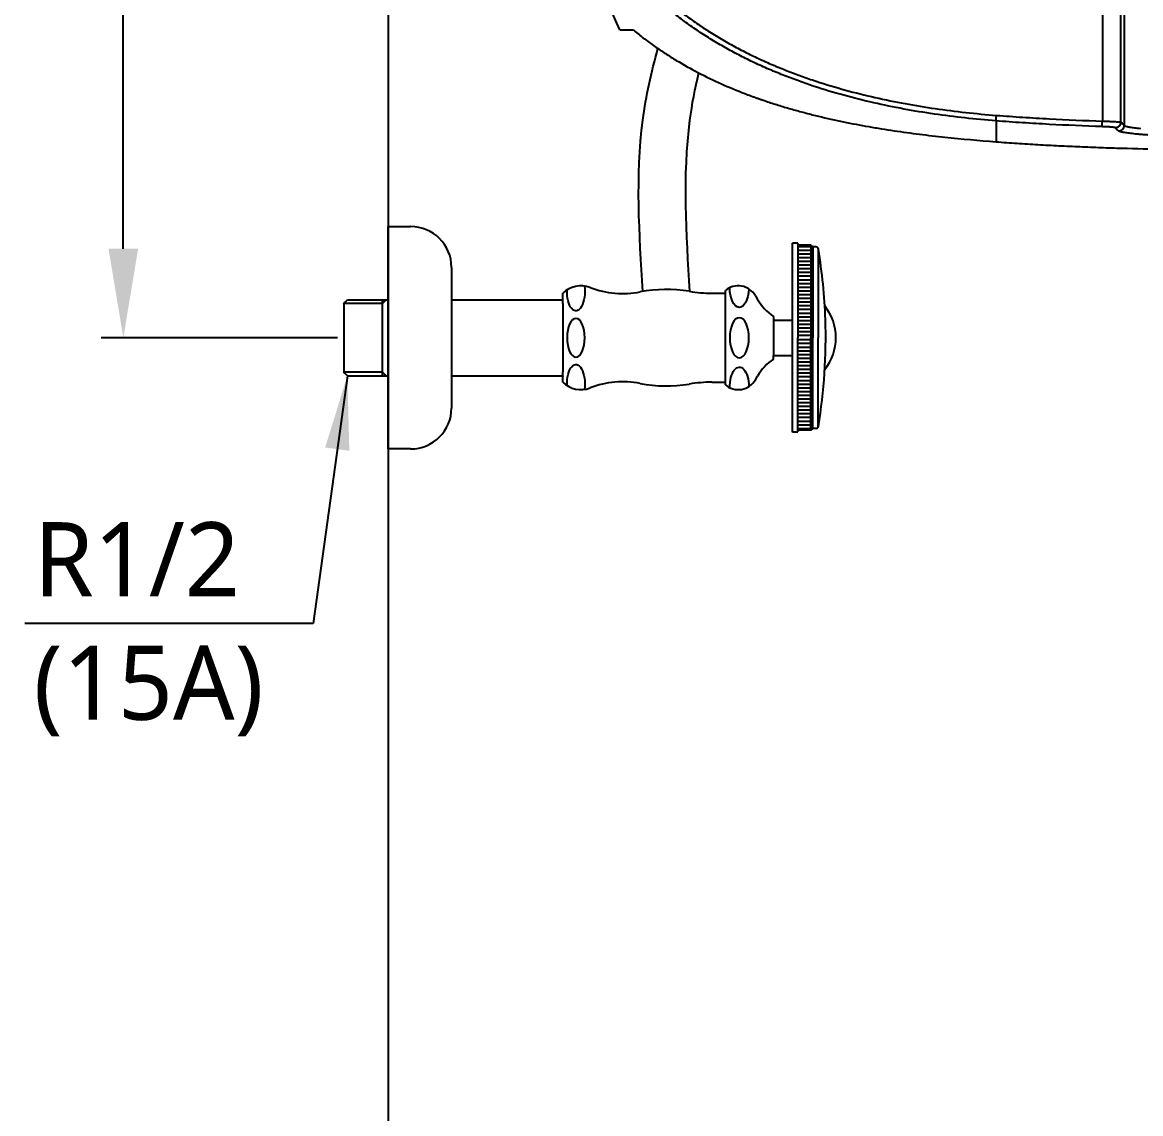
# Model space of a CAD drawing. Extents: x 2759 to 9191, y -64 to 2464.
# Drawn here: x 2797.9 to 3099.8, y 1224.3 to 1518.8 of the extents above; entities that cross this region are included whole.
import ezdxf

# ---------------------------------------------------------------- set-up
doc = ezdxf.new("R2010")
doc.units = 0
doc.header["$LTSCALE"] = 20
doc.header["$MEASUREMENT"] = 0
doc.layers.get('0').update_dxf_attribs({"linetype": 'CONTINUOUS'})
doc.layers.get('DEFPOINTS').update_dxf_attribs({"linetype": 'CONTINUOUS'})
for name, color, linetype in [('2', 2, 'CONTINUOUS'), ('4', 4, 'CONTINUOUS'), ('6', 6, 'CONTINUOUS')]:
    doc.layers.add(name, color=color, linetype=linetype)
doc.styles.add('ROMANS', font='NanumGothic.ttf', dxfattribs={"height": 10.144927})
doc.styles.get("Standard").update_dxf_attribs({"font": 'NanumGothic.ttf'})
doc.dimstyles.get("Standard").update_dxf_attribs({"dimtxt": 2.7, "dimasz": 2.5, "dimexe": 1.5, "dimexo": 1.5, "dimgap": 1.5, "dimtad": 1, "dimdec": 0, "dimlfac": 10, "dimzin": 0, "dimdsep": 46, "dimtxsty": 'Standard', "dimcen": 0, "dimclrt": 2, "dimadec": 0, "dimazin": 0, "dimtfac": 1, "dimtdec": 0, "dimtmove": 0, "dimatfit": 3, "dimfxl": 0, "dimtolj": 1, "dimtzin": 0, "dimarcsym": 0})

# ---------------------------------------------------------------- blocks, each defined once
blk = doc.blocks.new('*D38')
at = {"color": 3, "lineweight": -2}
for p, q in [((2895.95, 1683.69), (2819.17, 1683.69)), ((2825.17, 1659.69), (2825.17, 1583.75)), ((2825.17, 1457.69), (2825.17, 1533.62)), ((2882.96, 1433.69), (2819.17, 1433.69))]:
    blk.add_line(p, q, dxfattribs=at)
at = {"color": 3}
for points in [[(2821.17, 1659.69), (2829.17, 1659.69), (2825.17, 1683.69)], [(2821.17, 1457.69), (2829.17, 1457.69), (2825.17, 1433.69)]]:
    blk.add_solid(points, dxfattribs=at)
at = {"layer": 'DEFPOINTS', "color": 0}
for p in [(2897.75, 1683.69), (2825.17, 1433.69), (2884.76, 1433.69)]:
    blk.add_point(p, dxfattribs=at)
at = {"color": 2, "insert": (2825.17, 1558.69), "char_height": 24, "attachment_point": 5}
blk.add_mtext('\\A1;250', dxfattribs=at)

msp = doc.modelspace()

# ---------------------------------------------------------------- linework, layer by layer
at = {"color": 7, "linetype": 'Continuous'}
for p, q in [((3094.43, 1491.87), (3094.43, 1526.52)), ((3095.33, 1525.64), (3095.33, 1490.99)), ((2959.21, 1516.79), (2962.71, 1516.79))]:
    msp.add_line(p, q, dxfattribs=at)
for centre, major_axis, ratio, start_param, end_param in [((3089.44, 1492.15), (-0.05, -1.5), 0.00001, 0.049886, 1.570771), ((3092.93, 1491.87), (-1.05, -1.07), 0.997302, 0.748005, 2.347892), ((3093.83, 1490.99), (-1.05, -1.07), 0.997304, 0.748443, 2.347461)]:
    msp.add_ellipse(centre, major_axis=major_axis, ratio=ratio, start_param=start_param, end_param=end_param, dxfattribs=at)
for points, knots in [([(3060.73, 1492.22), (3057.93, 1492.43), (3055.15, 1492.69), (3049.6, 1493.31), (3046.84, 1493.66), (3041.33, 1494.46), (3038.59, 1494.91), (3033.13, 1495.92), (3030.41, 1496.48), (3025, 1497.71), (3022.31, 1498.38), (3016.95, 1499.85), (3014.29, 1500.66), (3010.32, 1501.97), (3009, 1502.42), (3006.37, 1503.37), (3005.06, 1503.86), (3003.1, 1504.63), (3002.12, 1505.02), (3001.14, 1505.43), (3000.66, 1505.63), (3000.49, 1505.7), (3000.17, 1505.84), (2998.71, 1506.46), (2997.27, 1507.1), (2994.72, 1508.29), (2992.2, 1509.51), (2988.5, 1511.47), (2986.08, 1512.86), (2983.69, 1514.3), (2982.5, 1515.04), (2980.17, 1516.57), (2979.01, 1517.36), (2976.73, 1518.98), (2975.61, 1519.82), (2973.94, 1521.11), (2973.11, 1521.77), (2972.16, 1522.55), (2971.75, 1522.89), (2971.48, 1523.12), (2971.35, 1523.23), (2970.14, 1524.26), (2969.09, 1525.2), (2967.04, 1527.11), (2966.04, 1528.08), (2964.09, 1530.07), (2963.14, 1531.09), (2961.29, 1533.16), (2960.39, 1534.22), (2958.64, 1536.38), (2957.79, 1537.48), (2956.15, 1539.72), (2955.36, 1540.86), (2954.2, 1542.6), (2953.82, 1543.19), (2953.08, 1544.38), (2952.72, 1544.97), (2952, 1546.18), (2951.65, 1546.78), (2950.95, 1548.01), (2950.61, 1548.62), (2950.19, 1549.4), (2950.11, 1549.55), (2949.94, 1549.87), (2949.86, 1550.02), (2949.61, 1550.49), (2949.12, 1551.43), (2948.64, 1552.37), (2947.71, 1554.26), (2947.1, 1555.52), (2945.94, 1558.07), (2945.38, 1559.35), (2943.77, 1563.22), (2942.77, 1565.82), (2940.9, 1571.08), (2940.04, 1573.73), (2938.43, 1579.06), (2937.68, 1581.75), (2936.28, 1587.16), (2935.64, 1589.89), (2934.89, 1593.31), (2934.66, 1594.34), (2934.45, 1595.37), (2934.31, 1596.06), (2934.24, 1596.4), (2933.89, 1598.12), (2933.62, 1599.5), (2932.85, 1603.62), (2932.37, 1606.38), (2931.49, 1611.89), (2931.08, 1614.64), (2929.96, 1622.91), (2929.34, 1628.42), (2928.54, 1636.69), (2928.3, 1639.45), (2927.87, 1644.97), (2927.68, 1647.73), (2927.17, 1656.01), (2926.7, 1667.06), (2926.55, 1678.11), (2926.55, 1689.17), (2926.62, 1694.7), (2926.93, 1705.76), (2927.17, 1711.29), (2927.67, 1719.6), (2927.87, 1722.37), (2928.3, 1727.91), (2928.54, 1730.68), (2929.07, 1736.22), (2929.36, 1738.99), (2929.84, 1743.14), (2930.01, 1744.53), (2930.35, 1747.3), (2930.54, 1748.69), (2931.48, 1755.62), (2932.35, 1761.14), (2933.9, 1769.36), (2934.45, 1772.09), (2935.65, 1777.54), (2936.29, 1780.25), (2937.68, 1785.65), (2938.43, 1788.33), (2940.05, 1793.68), (2940.92, 1796.34), (2941.97, 1799.31), (2942.09, 1799.64), (2942.33, 1800.3), (2942.45, 1800.63), (2942.82, 1801.62), (2943.56, 1803.59), (2944.34, 1805.53), (2945.96, 1809.4), (2947.11, 1811.93), (2948.66, 1815.05), (2948.98, 1815.67), (2949.62, 1816.9), (2949.94, 1817.52), (2950.93, 1819.35), (2951.62, 1820.56), (2952.69, 1822.36), (2953.05, 1822.95), (2953.79, 1824.13), (2954.17, 1824.72), (2955.32, 1826.47), (2956.12, 1827.62), (2957.37, 1829.32), (2957.79, 1829.88), (2958.33, 1830.58), (2958.44, 1830.72), (2958.66, 1831), (2958.98, 1831.41), (2960.19, 1832.93), (2961.33, 1834.26), (2963.19, 1836.34), (2964.14, 1837.36), (2966.09, 1839.34), (2967.08, 1840.31), (2969.11, 1842.2), (2970.15, 1843.12), (2972.26, 1844.92), (2973.34, 1845.79), (2975.53, 1847.5), (2976.64, 1848.33), (2978.91, 1849.95), (2980.06, 1850.74), (2981.82, 1851.89), (2982.7, 1852.46), (2983.75, 1853.1), (2984.2, 1853.38), (2984.5, 1853.56), (2984.65, 1853.65), (2986, 1854.47), (2987.22, 1855.17), (2989.67, 1856.52), (2992.14, 1857.83), (2994.64, 1859.05), (2998.42, 1860.81), (3000.97, 1861.91), (3006.13, 1863.94), (3008.74, 1864.89), (3014.02, 1866.64), (3016.68, 1867.44), (3020.72, 1868.56), (3022.07, 1868.92), (3024.1, 1869.43), (3024.78, 1869.6), (3025.8, 1869.84), (3026.14, 1869.92), (3026.82, 1870.08), (3028.53, 1870.48), (3030.24, 1870.85), (3032.3, 1871.27), (3032.99, 1871.41), (3034.36, 1871.68), (3035.05, 1871.81), (3038.5, 1872.45), (3041.26, 1872.9), (3046.8, 1873.71), (3049.57, 1874.07), (3053.75, 1874.53), (3055.14, 1874.67), (3057.93, 1874.93), (3059.33, 1875.05), (3060.73, 1875.16)], [0, 0, 0, 0, 0.015625, 0.015625, 0.03125, 0.03125, 0.046875, 0.046875, 0.0625, 0.0625, 0.078125, 0.078125, 0.09375, 0.09375, 0.101562, 0.101562, 0.109375, 0.109375, 0.113281, 0.115234, 0.115234, 0.116211, 0.116211, 0.117187, 0.125, 0.125, 0.132812, 0.140625, 0.148437, 0.148437, 0.15625, 0.15625, 0.164062, 0.164062, 0.171875, 0.171875, 0.175781, 0.177734, 0.178711, 0.178711, 0.179687, 0.179687, 0.1875, 0.1875, 0.195312, 0.195312, 0.203125, 0.203125, 0.210937, 0.210937, 0.21875, 0.21875, 0.226562, 0.226562, 0.230469, 0.230469, 0.234375, 0.234375, 0.238281, 0.238281, 0.242187, 0.242187, 0.243164, 0.243164, 0.244141, 0.244141, 0.246094, 0.25, 0.25, 0.257812, 0.257812, 0.265625, 0.265625, 0.28125, 0.28125, 0.296875, 0.296875, 0.3125, 0.3125, 0.328125, 0.328125, 0.332031, 0.333984, 0.333984, 0.335937, 0.335937, 0.34375, 0.34375, 0.359375, 0.359375, 0.375, 0.375, 0.40625, 0.40625, 0.421875, 0.421875, 0.4375, 0.4375, 0.46875, 0.5, 0.5, 0.53125, 0.53125, 0.5625, 0.5625, 0.578125, 0.578125, 0.59375, 0.59375, 0.609375, 0.609375, 0.617187, 0.617187, 0.625, 0.625, 0.65625, 0.65625, 0.671875, 0.671875, 0.6875, 0.6875, 0.703125, 0.703125, 0.71875, 0.71875, 0.720703, 0.720703, 0.722656, 0.722656, 0.726562, 0.734375, 0.734375, 0.75, 0.75, 0.753906, 0.753906, 0.757812, 0.757812, 0.765625, 0.765625, 0.769531, 0.769531, 0.773437, 0.773437, 0.78125, 0.78125, 0.785156, 0.785156, 0.786133, 0.786133, 0.787109, 0.789062, 0.796875, 0.796875, 0.804687, 0.804687, 0.8125, 0.8125, 0.820312, 0.820312, 0.828125, 0.828125, 0.835937, 0.835937, 0.84375, 0.84375, 0.847656, 0.849609, 0.850586, 0.850586, 0.851562, 0.851562, 0.859375, 0.859375, 0.867187, 0.875, 0.875, 0.890625, 0.890625, 0.90625, 0.90625, 0.921875, 0.921875, 0.929687, 0.929687, 0.933594, 0.933594, 0.935547, 0.935547, 0.9375, 0.945312, 0.945312, 0.949219, 0.949219, 0.953125, 0.953125, 0.96875, 0.96875, 0.984375, 0.984375, 0.992187, 0.992187, 1, 1, 1, 1]), ([(3060.84, 1873.66), (3058.07, 1873.45), (3055.31, 1873.19), (3049.79, 1872.58), (3047.04, 1872.23), (3041.57, 1871.44), (3038.84, 1870.99), (3033.39, 1869.98), (3030.68, 1869.43), (3025.28, 1868.2), (3022.59, 1867.53), (3018.58, 1866.42), (3017.24, 1866.03), (3015.57, 1865.53), (3015.24, 1865.42), (3014.58, 1865.22), (3013.58, 1864.91), (3012.59, 1864.59), (3009.29, 1863.49), (3006.68, 1862.55), (3001.53, 1860.52), (2998.98, 1859.43), (2995.22, 1857.67), (2992.73, 1856.46), (2990.28, 1855.16), (2987.84, 1853.81), (2986.64, 1853.12), (2985.29, 1852.31), (2985.14, 1852.21), (2984.85, 1852.03), (2984.4, 1851.76), (2983.37, 1851.12), (2982.49, 1850.55), (2980.75, 1849.41), (2979.61, 1848.63), (2977.36, 1847.02), (2976.26, 1846.19), (2974.09, 1844.5), (2973.03, 1843.63), (2970.94, 1841.84), (2969.91, 1840.93), (2967.9, 1839.05), (2966.92, 1838.08), (2964.99, 1836.11), (2964.05, 1835.1), (2962.22, 1833.02), (2961.32, 1831.96), (2960.23, 1830.6), (2960.01, 1830.33), (2959.69, 1829.92), (2959.58, 1829.78), (2959.36, 1829.5), (2958.83, 1828.81), (2958.31, 1828.11), (2957.08, 1826.42), (2956.3, 1825.27), (2954.78, 1822.95), (2954.05, 1821.78), (2952.65, 1819.4), (2951.98, 1818.2), (2950.68, 1815.77), (2950.05, 1814.54), (2948.22, 1810.83), (2947.09, 1808.31), (2945.49, 1804.47), (2944.72, 1802.54), (2943.99, 1800.58), (2943.7, 1799.77), (2943.64, 1799.6), (2943.52, 1799.27), (2943.34, 1798.78), (2943.17, 1798.29), (2942.13, 1795.34), (2941.27, 1792.7), (2939.69, 1787.4), (2938.95, 1784.73), (2937.59, 1779.38), (2936.95, 1776.69), (2935.78, 1771.29), (2935.23, 1768.58), (2934.22, 1763.14), (2933.52, 1759.05), (2932.78, 1754.26), (2932.44, 1751.85), (2932.3, 1750.82), (2932.2, 1750.14), (2932.16, 1749.79), (2931.74, 1746.7), (2931.06, 1741.2), (2930.49, 1735.71), (2929.96, 1730.22), (2929.72, 1727.47), (2929.3, 1721.98), (2929.11, 1719.23), (2928.61, 1711), (2928.38, 1705.51), (2928.07, 1694.54), (2928, 1689.06), (2928, 1678.1), (2928.08, 1672.62), (2928.39, 1661.66), (2928.62, 1656.19), (2929.12, 1647.98), (2929.31, 1645.24), (2929.74, 1639.77), (2929.97, 1637.03), (2930.76, 1628.83), (2931.37, 1623.36), (2932.48, 1615.17), (2932.88, 1612.44), (2933.75, 1606.97), (2934.22, 1604.25), (2934.98, 1600.15), (2935.24, 1598.79), (2935.59, 1597.08), (2935.66, 1596.74), (2935.8, 1596.06), (2936.01, 1595.04), (2936.81, 1591.3), (2937.6, 1587.92), (2938.98, 1582.55), (2939.71, 1579.88), (2941.3, 1574.59), (2942.15, 1571.96), (2943.99, 1566.75), (2944.97, 1564.16), (2946.57, 1560.33), (2947.67, 1557.78), (2948.85, 1555.27), (2949.77, 1553.39), (2950.24, 1552.46), (2950.81, 1551.37), (2951.05, 1550.91), (2951.22, 1550.6), (2951.3, 1550.44), (2952.05, 1549.06), (2952.73, 1547.84), (2953.79, 1546.04), (2954.15, 1545.45), (2954.88, 1544.27), (2955.26, 1543.69), (2956.4, 1541.95), (2957.18, 1540.82), (2958.8, 1538.59), (2959.64, 1537.5), (2961.37, 1535.36), (2962.26, 1534.31), (2964.08, 1532.25), (2965.02, 1531.24), (2966.95, 1529.26), (2967.94, 1528.29), (2969.97, 1526.39), (2971.02, 1525.47), (2972.21, 1524.44), (2972.35, 1524.33), (2972.62, 1524.11), (2972.75, 1523.99), (2973.15, 1523.66), (2973.96, 1522.99), (2974.78, 1522.34), (2976.43, 1521.05), (2977.55, 1520.22), (2979.81, 1518.61), (2980.95, 1517.83), (2983.27, 1516.31), (2984.44, 1515.58), (2986.82, 1514.16), (2989.22, 1512.78), (2992.89, 1510.83), (2995.39, 1509.62), (2997.91, 1508.45), (2999.19, 1507.88), (3000.63, 1507.26), (3000.79, 1507.19), (3001.11, 1507.06), (3001.27, 1506.99), (3001.76, 1506.79), (3002.73, 1506.39), (3003.7, 1506), (3005.64, 1505.24), (3006.94, 1504.75), (3009.55, 1503.81), (3010.86, 1503.36), (3014.8, 1502.06), (3017.44, 1501.27), (3022.75, 1499.81), (3025.42, 1499.14), (3030.78, 1497.93), (3033.48, 1497.38), (3038.89, 1496.38), (3041.61, 1495.93), (3047.07, 1495.14), (3049.81, 1494.79), (3055.31, 1494.18), (3058.07, 1493.93), (3060.84, 1493.71)], [0, 0, 0, 0, 0.015625, 0.015625, 0.03125, 0.03125, 0.046875, 0.046875, 0.0625, 0.0625, 0.078125, 0.078125, 0.085938, 0.085938, 0.087891, 0.087891, 0.089844, 0.09375, 0.09375, 0.109375, 0.109375, 0.125, 0.125, 0.132812, 0.140625, 0.140625, 0.148437, 0.148437, 0.149414, 0.149414, 0.150391, 0.152344, 0.15625, 0.15625, 0.164062, 0.164062, 0.171875, 0.171875, 0.179687, 0.179687, 0.1875, 0.1875, 0.195312, 0.195312, 0.203125, 0.203125, 0.210938, 0.210938, 0.212891, 0.212891, 0.213867, 0.213867, 0.214844, 0.21875, 0.21875, 0.226563, 0.226563, 0.234375, 0.234375, 0.242188, 0.242188, 0.25, 0.25, 0.265625, 0.265625, 0.273438, 0.277344, 0.277344, 0.27832, 0.27832, 0.279297, 0.28125, 0.28125, 0.296875, 0.296875, 0.3125, 0.3125, 0.328125, 0.328125, 0.34375, 0.34375, 0.359375, 0.367188, 0.371094, 0.373047, 0.373047, 0.375, 0.375, 0.390625, 0.40625, 0.40625, 0.421875, 0.421875, 0.4375, 0.4375, 0.46875, 0.46875, 0.5, 0.5, 0.53125, 0.53125, 0.5625, 0.5625, 0.578125, 0.578125, 0.59375, 0.59375, 0.625, 0.625, 0.640625, 0.640625, 0.65625, 0.65625, 0.664063, 0.664063, 0.666016, 0.666016, 0.667969, 0.671875, 0.6875, 0.6875, 0.703125, 0.703125, 0.71875, 0.71875, 0.734375, 0.734375, 0.742188, 0.75, 0.75, 0.753906, 0.755859, 0.756836, 0.756836, 0.757813, 0.757813, 0.765625, 0.765625, 0.769531, 0.769531, 0.773438, 0.773438, 0.78125, 0.78125, 0.789063, 0.789063, 0.796875, 0.796875, 0.804688, 0.804688, 0.8125, 0.8125, 0.820313, 0.820313, 0.821289, 0.821289, 0.822266, 0.822266, 0.824219, 0.828125, 0.828125, 0.835938, 0.835938, 0.84375, 0.84375, 0.851563, 0.851563, 0.859375, 0.867188, 0.875, 0.875, 0.882813, 0.882813, 0.883789, 0.883789, 0.884766, 0.884766, 0.886719, 0.890625, 0.890625, 0.898438, 0.898438, 0.90625, 0.90625, 0.921875, 0.921875, 0.9375, 0.9375, 0.953125, 0.953125, 0.96875, 0.96875, 0.984375, 0.984375, 1, 1, 1, 1]), ([(2959.21, 1516.79), (2955.68, 1524.61), (2955.65, 1524.67), (2955.44, 1525.12), (2955.23, 1525.53), (2954.88, 1526.2), (2954.76, 1526.43), (2954.51, 1526.9), (2954.38, 1527.15), (2954.12, 1527.66), (2953.98, 1527.93), (2953.7, 1528.47), (2953.56, 1528.75), (2953.42, 1529.04)], [0, 0, 0, 0, 0.055973, 0.055973, 0.370649, 0.370649, 0.527986, 0.527986, 0.685324, 0.685324, 0.842662, 0.842662, 1, 1, 1, 1]), ([(2962.69, 1516.86), (2962.84, 1516.74), (2962.98, 1516.63), (2963.57, 1516.14), (2964.03, 1515.78), (2964.71, 1515.24), (2964.94, 1515.06), (2965.4, 1514.7), (2966.55, 1513.82), (2967.71, 1512.97), (2969.6, 1511.65), (2970.55, 1511.01), (2972.47, 1509.75), (2973.45, 1509.15), (2976.39, 1507.37), (2978.38, 1506.26), (2982.44, 1504.15), (2984.5, 1503.16), (2988.69, 1501.29), (2990.81, 1500.41), (2994.04, 1499.17), (2995.12, 1498.77), (2996.48, 1498.29), (2996.75, 1498.19), (2997.3, 1498), (2998.12, 1497.72), (3000.03, 1497.07), (3001.69, 1496.55), (3003.35, 1496.04), (3003.9, 1495.88), (3005.01, 1495.55), (3005.56, 1495.39), (3007.23, 1494.92), (3008.34, 1494.62), (3010.57, 1494.03), (3011.69, 1493.75), (3015.05, 1492.94), (3017.3, 1492.44), (3021.82, 1491.51), (3024.09, 1491.07), (3026.93, 1490.58), (3027.5, 1490.48), (3028.64, 1490.29), (3029.21, 1490.19), (3030.92, 1489.91), (3032.06, 1489.74), (3035.48, 1489.23), (3037.77, 1488.91), (3042.35, 1488.34), (3044.64, 1488.07), (3051.53, 1487.34), (3056.12, 1486.93), (3060.73, 1486.57)], [0, 0, 0, 0, 0.005355, 0.005355, 0.021932, 0.021932, 0.030221, 0.030221, 0.038509, 0.071664, 0.071664, 0.104819, 0.104819, 0.137974, 0.137974, 0.204284, 0.204284, 0.270593, 0.270593, 0.336903, 0.336903, 0.370058, 0.370058, 0.378347, 0.378347, 0.386635, 0.403213, 0.436368, 0.436368, 0.452945, 0.452945, 0.469522, 0.469522, 0.502677, 0.502677, 0.535832, 0.535832, 0.602142, 0.602142, 0.668452, 0.668452, 0.685029, 0.685029, 0.701606, 0.701606, 0.734761, 0.734761, 0.801071, 0.801071, 0.867381, 0.867381, 1, 1, 1, 1]), ([(3060.73, 1492.22), (3060.73, 1492.22), (3060.73, 1492.24), (3060.73, 1492.28), (3060.73, 1492.31), (3060.74, 1492.39), (3060.74, 1492.44), (3060.75, 1492.55), (3060.76, 1492.61), (3060.77, 1492.75), (3060.77, 1492.82), (3060.79, 1492.98), (3060.79, 1493.07), (3060.81, 1493.24), (3060.81, 1493.34), (3060.83, 1493.52), (3060.84, 1493.62), (3060.84, 1493.71)], [0, 0, 0, 0, 0.125, 0.125, 0.25, 0.25, 0.375, 0.375, 0.5, 0.5, 0.625, 0.625, 0.75, 0.75, 0.875, 0.875, 1, 1, 1, 1]), ([(3060.73, 1492.22), (3060.73, 1492.21), (3060.73, 1492.2), (3060.73, 1492.18), (3060.73, 1492.14), (3060.73, 1492.09), (3060.73, 1492.03), (3060.73, 1491.96), (3060.73, 1491.89), (3060.73, 1491.83), (3060.73, 1491.79), (3060.73, 1491.73), (3060.73, 1491.68), (3060.73, 1491.61), (3060.73, 1491.54), (3060.73, 1491.47), (3060.73, 1491.4), (3060.73, 1491.31), (3060.73, 1491.19), (3060.73, 1491.04), (3060.73, 1490.85), (3060.73, 1490.58), (3060.73, 1490.25), (3060.73, 1489.84), (3060.73, 1489.42), (3060.73, 1489), (3060.73, 1488.58), (3060.73, 1488.17), (3060.73, 1487.84), (3060.73, 1487.59), (3060.73, 1487.38), (3060.73, 1487.19), (3060.73, 1487.03), (3060.73, 1486.93), (3060.73, 1486.81), (3060.73, 1486.7), (3060.73, 1486.61), (3060.73, 1486.57)], [0, 0, 0, 0, 0.00287, 0.005585, 0.014371, 0.023835, 0.032379, 0.044545, 0.060335, 0.067657, 0.076014, 0.085407, 0.095836, 0.1073, 0.119799, 0.133334, 0.143161, 0.15879, 0.180222, 0.207456, 0.240494, 0.279334, 0.34877, 0.420582, 0.49477, 0.571333, 0.645498, 0.718498, 0.790332, 0.816636, 0.853136, 0.899831, 0.918747, 0.936997, 0.954581, 0.98085, 1, 1, 1, 1]), ([(3089.39, 1490.66), (3084.6, 1490.82), (3079.83, 1491.03), (3072.66, 1491.41), (3070.27, 1491.55), (3065.5, 1491.86), (3063.11, 1492.03), (3060.73, 1492.22)], [0, 0, 0, 0, 0.5, 0.5, 0.75, 0.75, 1, 1, 1, 1]), ([(3060.84, 1493.71), (3063.22, 1493.53), (3065.6, 1493.36), (3070.37, 1493.05), (3072.75, 1492.91), (3079.9, 1492.53), (3084.67, 1492.32), (3089.44, 1492.15)], [0, 0, 0, 0, 0.25, 0.25, 0.5, 0.5, 1, 1, 1, 1]), ([(3089.44, 1492.15), (3089.6, 1492.15), (3089.76, 1492.14), (3090.07, 1492.14), (3090.38, 1492.13), (3090.69, 1492.12), (3090.92, 1492.11), (3090.99, 1492.11), (3091.11, 1492.1), (3091.14, 1492.1), (3091.22, 1492.1), (3091.25, 1492.1), (3091.44, 1492.09), (3091.73, 1492.08), (3092, 1492.07), (3092.26, 1492.05), (3092.39, 1492.05), (3092.55, 1492.04), (3092.58, 1492.04), (3092.64, 1492.04), (3092.73, 1492.03), (3092.82, 1492.03), (3092.99, 1492.02), (3093.21, 1492), (3093.41, 1491.99), (3093.55, 1491.98), (3093.59, 1491.98), (3093.66, 1491.97), (3093.68, 1491.97), (3093.72, 1491.97), (3093.74, 1491.97), (3093.84, 1491.96), (3093.98, 1491.94), (3094.1, 1491.93), (3094.21, 1491.92), (3094.25, 1491.91), (3094.31, 1491.9), (3094.33, 1491.9), (3094.36, 1491.89), (3094.37, 1491.89), (3094.41, 1491.88), (3094.42, 1491.88), (3094.43, 1491.87)], [0, 0, 0, 0, 0.0625, 0.0625, 0.125, 0.1875, 0.1875, 0.21875, 0.21875, 0.234375, 0.234375, 0.25, 0.25, 0.3125, 0.375, 0.375, 0.4375, 0.4375, 0.453125, 0.453125, 0.46875, 0.5, 0.5, 0.5625, 0.625, 0.625, 0.65625, 0.65625, 0.671875, 0.671875, 0.6875, 0.6875, 0.75, 0.8125, 0.8125, 0.875, 0.875, 0.90625, 0.90625, 0.9375, 0.9375, 1, 1, 1, 1]), ([(3092.89, 1490.37), (3092.88, 1490.38), (3092.87, 1490.38), (3092.84, 1490.4), (3092.79, 1490.41), (3092.73, 1490.42), (3092.68, 1490.43), (3092.66, 1490.43), (3092.62, 1490.44), (3092.61, 1490.44), (3092.59, 1490.44), (3092.54, 1490.45), (3092.42, 1490.47), (3092.24, 1490.49), (3092.1, 1490.5), (3092.01, 1490.51), (3091.99, 1490.51), (3091.96, 1490.51), (3091.9, 1490.52), (3091.84, 1490.52), (3091.72, 1490.53), (3091.55, 1490.54), (3091.37, 1490.56), (3091.23, 1490.57), (3091.18, 1490.57), (3091.11, 1490.57), (3091.09, 1490.57), (3091.04, 1490.58), (3090.92, 1490.59), (3090.69, 1490.6), (3090.38, 1490.61), (3090.16, 1490.62), (3090, 1490.63), (3089.94, 1490.63), (3089.83, 1490.64), (3089.78, 1490.64), (3089.61, 1490.65), (3089.5, 1490.65), (3089.39, 1490.66)], [0, 0, 0, 0, 0.0625, 0.0625, 0.125, 0.1875, 0.1875, 0.21875, 0.21875, 0.234375, 0.234375, 0.25, 0.3125, 0.375, 0.4375, 0.4375, 0.453125, 0.453125, 0.46875, 0.5, 0.5, 0.5625, 0.625, 0.625, 0.65625, 0.65625, 0.671875, 0.671875, 0.6875, 0.75, 0.8125, 0.875, 0.875, 0.90625, 0.90625, 0.9375, 0.9375, 1, 1, 1, 1]), ([(3093.78, 1489.49), (3093.73, 1489.54), (3093.68, 1489.59), (3093.42, 1489.85), (3093.21, 1490.06), (3092.96, 1490.3), (3092.92, 1490.34), (3092.89, 1490.37)], [0, 0, 0, 0, 0.175122, 0.175122, 0.875608, 0.875608, 1, 1, 1, 1]), ([(3106.62, 1488.1), (3106.16, 1488.12), (3105.7, 1488.14), (3104.81, 1488.19), (3103.94, 1488.24), (3102.7, 1488.32), (3101.52, 1488.41), (3100.78, 1488.46), (3100.24, 1488.51), (3100.06, 1488.52), (3099.85, 1488.54), (3099.8, 1488.55), (3099.72, 1488.55), (3099.59, 1488.56), (3099.46, 1488.58), (3099.04, 1488.61), (3098.4, 1488.67), (3097.53, 1488.77), (3096.74, 1488.86), (3096.27, 1488.92), (3095.83, 1488.98), (3095.62, 1489.01), (3095.41, 1489.05), (3095.39, 1489.05), (3095.34, 1489.06), (3095.27, 1489.07), (3095.11, 1489.1), (3094.99, 1489.12), (3094.75, 1489.17), (3094.47, 1489.23), (3094.14, 1489.32), (3093.98, 1489.38), (3093.86, 1489.43), (3093.81, 1489.46), (3093.78, 1489.49)], [0, 0, 0, 0, 0.0625, 0.0625, 0.125, 0.1875, 0.25, 0.3125, 0.3125, 0.34375, 0.34375, 0.351563, 0.351563, 0.359375, 0.375, 0.375, 0.4375, 0.5, 0.5625, 0.625, 0.625, 0.6875, 0.6875, 0.695312, 0.695312, 0.703125, 0.71875, 0.75, 0.75, 0.8125, 0.875, 0.9375, 0.9375, 1, 1, 1, 1]), ([(3095.33, 1490.99), (3095.35, 1490.96), (3095.4, 1490.93), (3095.51, 1490.87), (3095.66, 1490.81), (3095.97, 1490.73), (3096.24, 1490.66), (3096.46, 1490.62), (3096.58, 1490.6), (3096.73, 1490.57), (3096.79, 1490.56), (3096.84, 1490.55), (3096.86, 1490.55), (3097.06, 1490.51), (3097.25, 1490.48), (3097.67, 1490.42), (3098.11, 1490.36), (3098.86, 1490.26), (3099.42, 1490.2), (3099.72, 1490.17), (3099.74, 1490.17)], [0, 0, 0, 0, 0.11043, 0.11043, 0.22086, 0.33129, 0.44172, 0.44172, 0.496936, 0.524543, 0.538347, 0.538347, 0.552151, 0.552151, 0.662581, 0.662581, 0.773011, 0.883441, 0.993871, 1, 1, 1, 1]), ([(3060.73, 1486.57), (3062.62, 1486.43), (3064.5, 1486.3), (3068.28, 1486.04), (3072.05, 1485.81), (3075.83, 1485.61), (3079.61, 1485.42), (3081.5, 1485.34), (3085.28, 1485.18), (3087.17, 1485.1), (3090.95, 1484.97), (3092.84, 1484.91), (3098.51, 1484.74), (3102.3, 1484.65), (3106.08, 1484.57)], [0, 0, 0, 0, 0.125, 0.125, 0.25, 0.375, 0.375, 0.5, 0.5, 0.625, 0.625, 0.75, 0.75, 1, 1, 1, 1])]:
    msp.add_open_spline(points, degree=3, knots=knots, dxfattribs=at)
for points in [[(3089.44, 1526.92), (3089.44, 1515.33), (3089.44, 1503.74), (3089.44, 1492.15)], [(3094.43, 1491.87), (3094.73, 1491.58), (3095.03, 1491.28), (3095.33, 1490.99)]]:
    msp.add_open_spline(points, degree=3, dxfattribs=at)
at = {"layer": '4'}
for p, q in [((2896.64, 1463.69), (2902.64, 1463.69)), ((2896.64, 1403.69), (2896.64, 1463.69)), ((3007.26, 1459.19), (3005.76, 1459.19)), ((3005.76, 1458.19), (3005.76, 1459.19)), ((3005.76, 1433.69), (3005.76, 1458.19)), ((3007.26, 1458.99), (3007.26, 1459.19)), ((3007.26, 1458.99), (3007.26, 1433.69)), ((3010.76, 1458.27), (3007.26, 1458.27)), ((3010.76, 1458.69), (3007.56, 1458.69)), ((3011.26, 1458.19), (3010.76, 1458.69)), ((3010.76, 1458.69), (3010.76, 1433.69)), ((3012.09, 1458.19), (3011.26, 1458.19)), ((3011.26, 1458.19), (3011.26, 1433.69)), ((3010.76, 1457.27), (3007.26, 1457.27)), ((3010.76, 1456.27), (3007.26, 1456.27)), ((3010.76, 1455.27), (3007.26, 1455.27)), ((3012.68, 1457.69), (3012.68, 1433.69)), ((2913.76, 1452.69), (2913.76, 1414.69)), ((3010.76, 1454.27), (3007.26, 1454.27)), ((3010.76, 1453.27), (3007.26, 1453.27)), ((3010.76, 1452.27), (3007.26, 1452.27)), ((3010.76, 1451.27), (3007.26, 1451.27)), ((3010.76, 1450.27), (3007.26, 1450.27)), ((3010.76, 1449.27), (3007.26, 1449.27)), ((2987.68, 1445.69), (2987.68, 1446.41)), ((3010.76, 1448.27), (3007.26, 1448.27)), ((3010.76, 1447.27), (3007.26, 1447.27)), ((3010.76, 1446.27), (3007.26, 1446.27)), ((2884.64, 1442.94), (2885.64, 1443.94)), ((2895.14, 1442.94), (2884.64, 1442.94)), ((2884.76, 1424.44), (2884.76, 1442.94)), ((2885.64, 1443.94), (2896.64, 1443.94)), ((2895.14, 1423.44), (2895.14, 1443.94)), ((2895.14, 1442.94), (2896.14, 1443.94)), ((2896.64, 1443.32), (2896.64, 1424.05)), ((2913.76, 1443.94), (2943.76, 1443.94)), ((2943.76, 1442.94), (2943.76, 1445.68)), ((2943.76, 1442.94), (2943.76, 1424.44)), ((2984.05, 1445.72), (2987.68, 1445.72)), ((2986.76, 1445.69), (2987.68, 1445.69)), ((2987.68, 1421.69), (2987.68, 1445.69)), ((2995.79, 1445.01), (2996.34, 1444.05)), ((3010.76, 1445.27), (3007.26, 1445.27)), ((3010.76, 1444.27), (3007.26, 1444.27)), ((3010.76, 1443.27), (3007.26, 1443.27)), ((3010.76, 1442.27), (3007.26, 1442.27)), ((3010.76, 1441.27), (3007.26, 1441.27)), ((3010.76, 1440.27), (3007.26, 1440.27)), ((3000.68, 1439.42), (3000.68, 1438.44)), ((3000.68, 1438.44), (3000.68, 1428.94)), ((3000.68, 1438.44), (3005.76, 1438.44)), ((3010.76, 1439.27), (3007.26, 1439.27)), ((3010.76, 1438.27), (3007.26, 1438.27)), ((3010.76, 1437.27), (3007.26, 1437.27)), ((3010.76, 1436.27), (3007.26, 1436.27)), ((3010.76, 1435.27), (3007.26, 1435.27)), ((3010.76, 1434.27), (3007.26, 1434.27)), ((3005.76, 1408.19), (3005.76, 1433.69)), ((3007.26, 1408.39), (3007.26, 1433.69)), ((3010.76, 1433.1), (3007.26, 1433.1)), ((3010.76, 1432.1), (3007.26, 1432.1)), ((3010.76, 1431.1), (3007.26, 1431.1)), ((3010.76, 1408.69), (3010.76, 1433.69)), ((3011.26, 1409.19), (3011.26, 1433.69)), ((3012.68, 1409.69), (3012.68, 1433.69)), ((3000.68, 1428.94), (3005.76, 1428.94)), ((3000.68, 1427.95), (3000.68, 1428.94)), ((3010.76, 1430.1), (3007.26, 1430.1)), ((3010.76, 1429.1), (3007.26, 1429.1)), ((3010.76, 1428.1), (3007.26, 1428.1)), ((3010.76, 1427.1), (3007.26, 1427.1)), ((3010.76, 1426.1), (3007.26, 1426.1)), ((3010.76, 1425.1), (3007.26, 1425.1)), ((2885.64, 1423.44), (2884.64, 1424.44)), ((2895.14, 1424.44), (2884.64, 1424.44)), ((2885.64, 1423.44), (2896.64, 1423.44)), ((2896.14, 1423.44), (2895.14, 1424.44)), ((2913.76, 1423.44), (2943.76, 1423.44)), ((2943.76, 1421.69), (2943.76, 1424.44)), ((2943.76, 1423.44), (2943.76, 1423.25)), ((2943.76, 1421.69), (2943.76, 1423.25)), ((2995.79, 1422.36), (2996.34, 1423.32)), ((3010.76, 1424.1), (3007.26, 1424.1)), ((3010.76, 1423.1), (3007.26, 1423.1)), ((3010.76, 1422.1), (3007.26, 1422.1)), ((2984.05, 1421.69), (2987.68, 1421.69)), ((2987.68, 1420.97), (2987.68, 1421.69)), ((3010.76, 1421.1), (3007.26, 1421.1)), ((3010.76, 1420.1), (3007.26, 1420.1)), ((3010.76, 1419.1), (3007.26, 1419.1)), ((3010.76, 1418.1), (3007.26, 1418.1)), ((3010.76, 1417.1), (3007.26, 1417.1)), ((3010.76, 1416.13), (3007.26, 1416.13)), ((3010.76, 1415.13), (3007.26, 1415.13)), ((3010.76, 1414.13), (3007.26, 1414.13)), ((3010.76, 1413.13), (3007.26, 1413.13)), ((3010.76, 1412.13), (3007.26, 1412.13)), ((3010.76, 1411.13), (3007.26, 1411.13)), ((3010.76, 1410.13), (3007.26, 1410.13)), ((3007.26, 1408.22), (3005.76, 1408.22)), ((3010.76, 1409.13), (3007.26, 1409.13)), ((3010.76, 1408.72), (3007.56, 1408.72)), ((3011.26, 1409.22), (3010.76, 1408.72)), ((3012.09, 1409.22), (3011.26, 1409.22)), ((2902.64, 1403.69), (2896.64, 1403.69))]:
    msp.add_line(p, q, dxfattribs=at)
for centre, radius, start, end in [((2902.64, 1452.69), 11, 89.3526, 90), ((2902.76, 1452.69), 11, 0, 90), ((3007.56, 1458.99), 0.3, 180, 270), ((3012.09, 1457.49), 0.7, 9.4934, 90), ((2869.76, 1433.69), 145, 1.9431, 9.4934), ((2948.67, 1440.69), 7, 69.0339, 134.5129), ((2960.06, 1470.44), 24.83, 249.0339, 280.7373), ((2971.76, 1408.72), 38, 80.6952, 100.7373), ((2984.05, 1483.72), 38, 260.6952, 270), ((2991.15, 1442.33), 5.36, 30, 130.4306), ((3008.47, 1451.05), 14, 210, 236.1902), ((3003.51, 1433.64), 14, 0.2473, 38.2141), ((2869.76, 1433.69), 145, 350.5066, 1.9431), ((3003.51, 1433.76), 14, 321.7859, 359.7527), ((3008.47, 1416.32), 14, 123.8098, 150), ((2960.06, 1396.96), 24.83, 79.2627, 110.9661), ((2991.15, 1425.04), 5.36, 229.5694, 330), ((2948.67, 1426.68), 7, 225.5, 290.9661), ((2971.76, 1458.69), 38, 259.2627, 279.3048), ((2984.05, 1383.69), 38, 90, 99.3048), ((2902.76, 1414.69), 11, 270, 0), ((3012.09, 1409.92), 0.7, 270, 350.5066), ((3007.56, 1408.42), 0.3, 90, 180), ((2902.64, 1414.69), 11, 270, 270.6474)]:
    msp.add_arc(centre, radius, start, end, dxfattribs=at)
at = {"layer": '4', "extrusion": (0, 0, -1)}
for centre, major_axis, ratio, start_param, end_param in [((2947.33, 1446.19), (0, -5.22), 0.46009, 4.433611, 7.934688), ((2991.44, 1447.28), (0, -5.4), 0.478204, 4.79078, 7.834251), ((2947.33, 1421.27), (0, -5.22), 0.46009, 1.472186, 5.009627), ((2991.44, 1420.37), (0, -5.4), 0.478204, 1.540108, 4.68362)]:
    msp.add_ellipse(centre, major_axis=major_axis, ratio=ratio, start_param=start_param, end_param=end_param, dxfattribs=at)
for centre, major_axis, ratio in [((2947.33, 1433.69), (0, -5.22), 0.46009), ((2991.44, 1433.69), (0, -5.4), 0.478204)]:
    msp.add_ellipse(centre, major_axis=major_axis, ratio=ratio, dxfattribs=at)
at = {"layer": '4'}
for points, knots in [([(2965.41, 1446.18), (2964.42, 1461.76), (2963, 1484.05), (2967.68, 1505.37), (2969.48, 1511.74)], [0, 0, 0, 0, 46.247919, 66.205503, 66.205503, 66.205503, 66.205503]), ([(2978.11, 1446.18), (2977.12, 1461.76), (2975.85, 1481.75), (2979.48, 1500.96), (2980.47, 1505.17)], [0, 0, 0, 0, 46.247919, 59.365081, 59.365081, 59.365081, 59.365081])]:
    msp.add_open_spline(points, degree=3, knots=knots, dxfattribs=at)
at = {"layer": '6'}
msp.add_lwpolyline([(3896.64, 2208.72), (2896.64, 2208.72), (2896.64, 283.69), (4824.14, 283.69), (4824.14, 1308.69)], dxfattribs=at)

# ---------------------------------------------------------------- texts
at = {"layer": '2', "insert": (2800.96, 1355.04), "char_height": 20, "attachment_point": 4, "style": 'ROMANS'}
msp.add_mtext('R1/2\\P(15A)', dxfattribs=at)

# ---------------------------------------------------------------- dimensions: what is measured, and where the dimension line sits
dim = msp.add_linear_dim(base=(2825.17, 1433.69), p1=(2897.75, 1683.69), p2=(2884.76, 1433.69), angle=90, dimstyle='Standard', override={"dimscale": 1.2, "dimtxt": 20, "dimasz": 20, "dimexe": 5, "dimgap": 10, "dimtih": 1, "dimtoh": 1, "dimlfac": 1, "dimzin": 12, "dimclrd": 3, "dimclre": 3, "dimazin": 2, "dimarcsym": 1})
dim.commit()
dim.dimension.update_dxf_attribs({"geometry": '*D38', "text_midpoint": (2825.17, 1558.69)})

# ---------------------------------------------------------------- leaders
msp.add_leader([(2885.64, 1423.44), (2876.44, 1356.57), (2798.54, 1356.57)], dimstyle='Standard', override={"dimtxt": 20, "dimasz": 20, "dimexe": 5, "dimgap": 10, "dimtad": 0, "dimlfac": 1, "dimzin": 12, "dimclrd": 3, "dimclre": 3, "dimazin": 2, "dimarcsym": 1})

doc.saveas('drawing.dxf')
